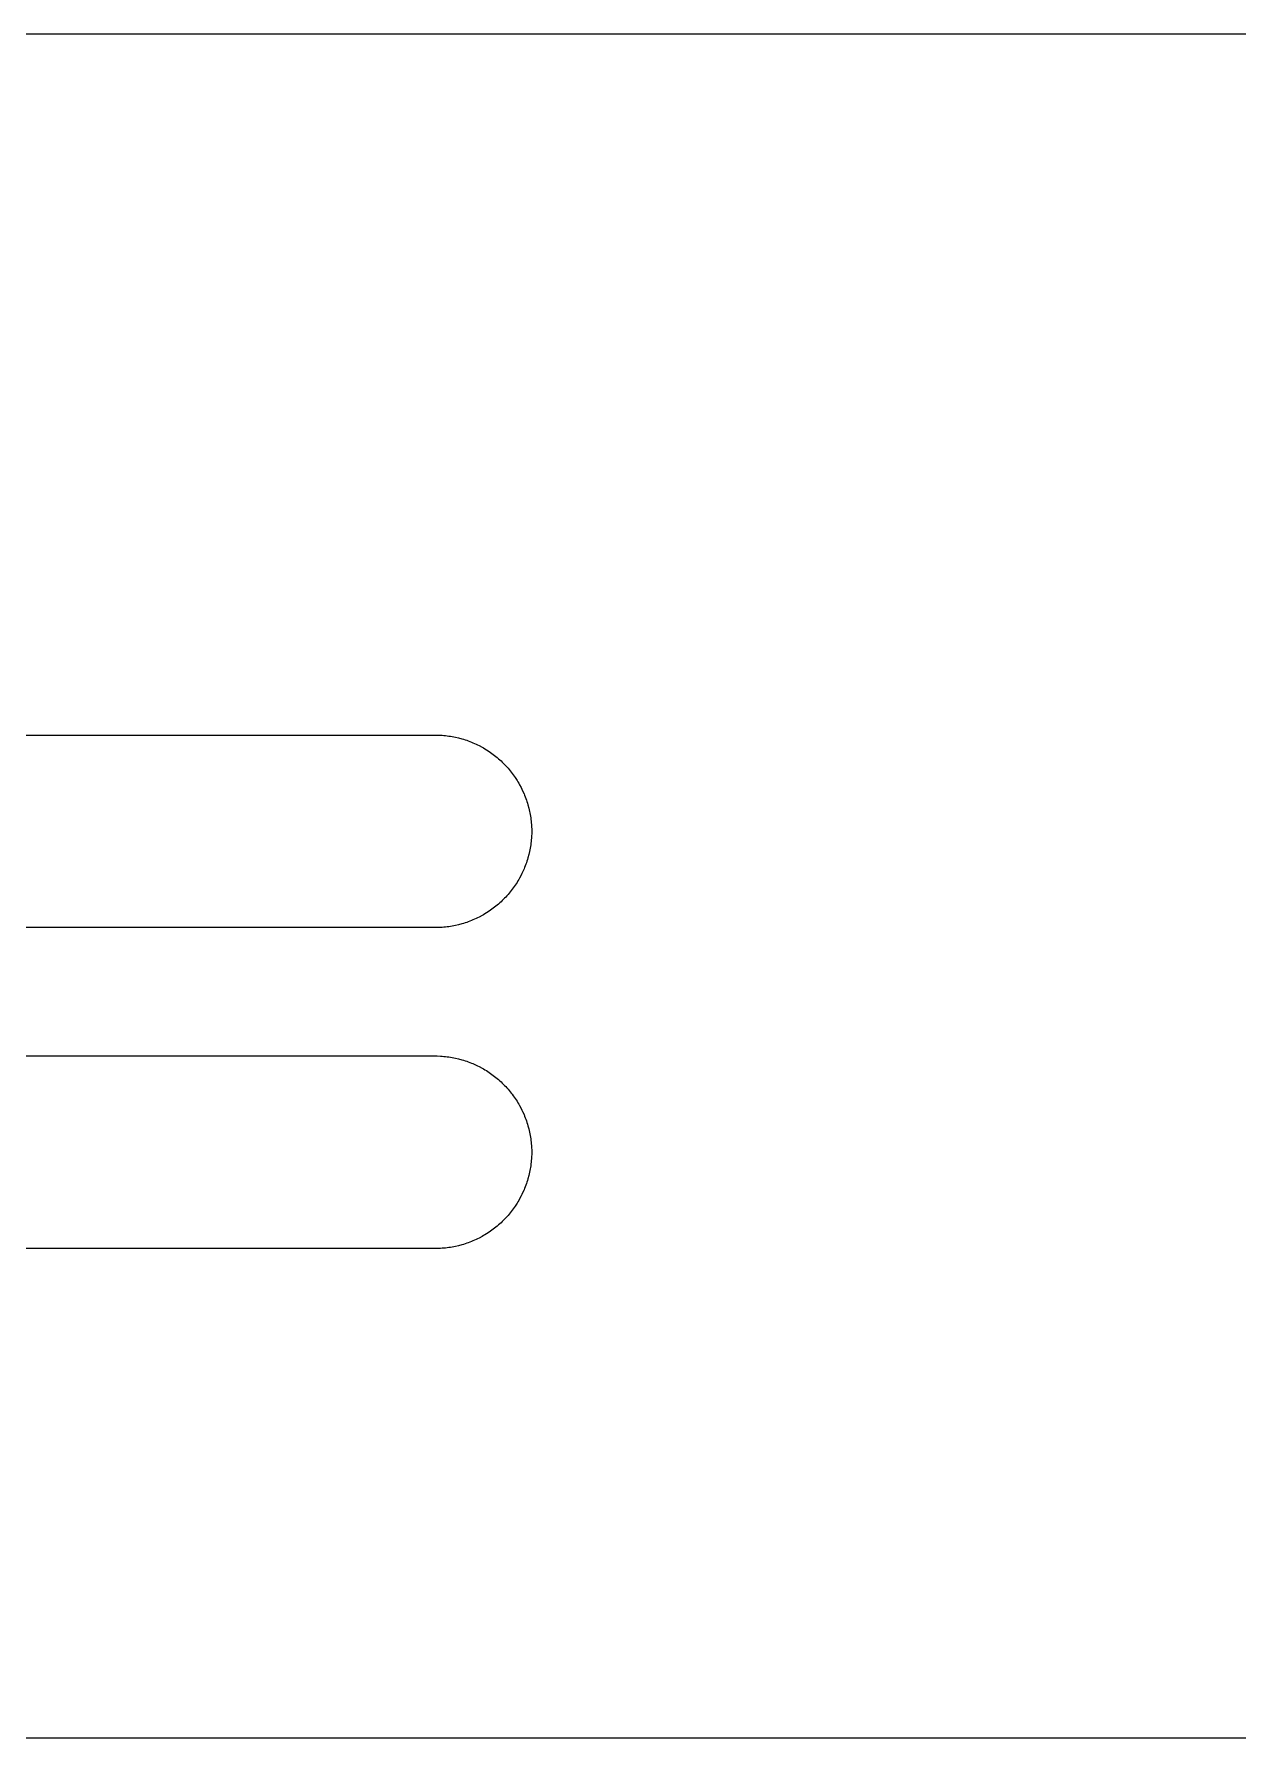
# Model space of a CAD drawing. Header units: metres. Extents: x 0 to 150, y 0 to 53.
# Drawn here: x 37.5 to 75, y 0 to 53.1 of the extents above; entities that cross this region are included whole.
import ezdxf

# ---------------------------------------------------------------- set-up
doc = ezdxf.new("R2010")
doc.units = ezdxf.units.M

msp = doc.modelspace()

# ---------------------------------------------------------------- linework, layer by layer
for p, q in [((130.194, 53.0947), (30.9648, 53.0947)), ((24.9473, 31.25), (50.0527, 31.25)), ((50.0527, 31.25), (50.1572, 31.2461)), ((50.1572, 31.2461), (50.209, 31.2432)), ((50.209, 31.2432), (50.2617, 31.2383)), ((50.2617, 31.2383), (50.3135, 31.2334)), ((50.3135, 31.2334), (50.3652, 31.2275)), ((50.3652, 31.2275), (50.418, 31.2207)), ((50.418, 31.2207), (50.4697, 31.2129)), ((50.4697, 31.2129), (50.5205, 31.2041)), ((50.5205, 31.2041), (50.5723, 31.1953)), ((50.5723, 31.1953), (50.624, 31.1846)), ((50.624, 31.1846), (50.7256, 31.1611)), ((50.7256, 31.1611), (50.8271, 31.1338)), ((50.8271, 31.1338), (50.877, 31.1191)), ((50.877, 31.1191), (50.9268, 31.1035)), ((50.9268, 31.1035), (50.9766, 31.0869)), ((50.9766, 31.0869), (51.0264, 31.0693)), ((51.0264, 31.0693), (51.0752, 31.0508)), ((51.0752, 31.0508), (51.124, 31.0312)), ((51.124, 31.0312), (51.1719, 31.0117)), ((51.1719, 31.0117), (51.2676, 30.9688)), ((51.2676, 30.9688), (51.3154, 30.9463)), ((51.3154, 30.9463), (51.3623, 30.9229)), ((51.3623, 30.9229), (51.4541, 30.874)), ((51.4541, 30.874), (51.5, 30.8477)), ((51.5, 30.8477), (51.5449, 30.8213)), ((51.5449, 30.8213), (51.5898, 30.7939)), ((51.5898, 30.7939), (51.6777, 30.7373)), ((51.6777, 30.7373), (51.7637, 30.6768)), ((51.7637, 30.6768), (51.8057, 30.6455)), ((51.8057, 30.6455), (51.8467, 30.6143)), ((51.8467, 30.6143), (51.9287, 30.5479)), ((51.9287, 30.5479), (51.9678, 30.5137)), ((51.9678, 30.5137), (52.0078, 30.4795)), ((52.0078, 30.4795), (52.0459, 30.4443)), ((52.0459, 30.4443), (52.084, 30.4082)), ((52.084, 30.4082), (52.1582, 30.334)), ((52.1582, 30.334), (52.1943, 30.2959)), ((52.1943, 30.2959), (52.2295, 30.2578)), ((52.2295, 30.2578), (52.2637, 30.2178)), ((52.2637, 30.2178), (52.2979, 30.1787)), ((52.2979, 30.1787), (52.3643, 30.0967)), ((52.3643, 30.0967), (52.3955, 30.0557)), ((52.3955, 30.0557), (52.4268, 30.0137)), ((52.4268, 30.0137), (52.4873, 29.9277)), ((52.4873, 29.9277), (52.5439, 29.8398)), ((52.5439, 29.8398), (52.5713, 29.7949)), ((52.5713, 29.7949), (52.5977, 29.75)), ((52.5977, 29.75), (52.624, 29.7041)), ((52.624, 29.7041), (52.6729, 29.6123)), ((52.6729, 29.6123), (52.6963, 29.5654)), ((52.6963, 29.5654), (52.7188, 29.5176)), ((52.7188, 29.5176), (52.7617, 29.4219)), ((52.7617, 29.4219), (52.7812, 29.374)), ((52.7812, 29.374), (52.8008, 29.3252)), ((52.8008, 29.3252), (52.8193, 29.2764)), ((52.8193, 29.2764), (52.8369, 29.2266)), ((52.8369, 29.2266), (52.8535, 29.1768)), ((52.8535, 29.1768), (52.8691, 29.127)), ((52.8691, 29.127), (52.8838, 29.0771)), ((52.8838, 29.0771), (52.9111, 28.9756)), ((52.9111, 28.9756), (52.9346, 28.874)), ((52.9346, 28.874), (52.9453, 28.8223)), ((52.9453, 28.8223), (52.9541, 28.7705)), ((52.9541, 28.7705), (52.9629, 28.7197)), ((52.9629, 28.7197), (52.9707, 28.668)), ((52.9707, 28.668), (52.9775, 28.6152)), ((52.9775, 28.6152), (52.9834, 28.5635)), ((52.9834, 28.5635), (52.9883, 28.5117)), ((52.9883, 28.5117), (52.9932, 28.459)), ((52.9932, 28.459), (52.9961, 28.4072)), ((52.9961, 28.4072), (53, 28.3027)), ((53, 28.1973), (52.9961, 28.0928)), ((53, 28.3027), (53, 28.1973)), ((52.9346, 27.626), (52.9111, 27.5244)), ((52.9453, 27.6777), (52.9346, 27.626)), ((52.9541, 27.7295), (52.9453, 27.6777)), ((52.9629, 27.7803), (52.9541, 27.7295)), ((52.9707, 27.832), (52.9629, 27.7803)), ((52.9775, 27.8848), (52.9707, 27.832)), ((52.9834, 27.9365), (52.9775, 27.8848)), ((52.9883, 27.9883), (52.9834, 27.9365)), ((52.9932, 28.041), (52.9883, 27.9883)), ((52.9961, 28.0928), (52.9932, 28.041)), ((52.7812, 27.126), (52.7617, 27.0781)), ((52.8008, 27.1748), (52.7812, 27.126)), ((52.8193, 27.2236), (52.8008, 27.1748)), ((52.8369, 27.2734), (52.8193, 27.2236)), ((52.8535, 27.3232), (52.8369, 27.2734)), ((52.8691, 27.373), (52.8535, 27.3232)), ((52.8838, 27.4229), (52.8691, 27.373)), ((52.9111, 27.5244), (52.8838, 27.4229)), ((52.4873, 26.5723), (52.4268, 26.4863)), ((52.5439, 26.6602), (52.4873, 26.5723)), ((52.5713, 26.7051), (52.5439, 26.6602)), ((52.5977, 26.75), (52.5713, 26.7051)), ((52.624, 26.7959), (52.5977, 26.75)), ((52.6729, 26.8877), (52.624, 26.7959)), ((52.6963, 26.9346), (52.6729, 26.8877)), ((52.7188, 26.9824), (52.6963, 26.9346)), ((52.7617, 27.0781), (52.7188, 26.9824)), ((52.0078, 26.0205), (51.9678, 25.9863)), ((52.0459, 26.0557), (52.0078, 26.0205)), ((52.084, 26.0918), (52.0459, 26.0557)), ((52.1582, 26.166), (52.084, 26.0918)), ((52.1943, 26.2041), (52.1582, 26.166)), ((52.2295, 26.2422), (52.1943, 26.2041)), ((52.2637, 26.2822), (52.2295, 26.2422)), ((52.2979, 26.3213), (52.2637, 26.2822)), ((52.3643, 26.4033), (52.2979, 26.3213)), ((52.3955, 26.4443), (52.3643, 26.4033)), ((52.4268, 26.4863), (52.3955, 26.4443)), ((51.1719, 25.4883), (51.124, 25.4688)), ((51.2676, 25.5312), (51.1719, 25.4883)), ((51.3154, 25.5537), (51.2676, 25.5312)), ((51.3623, 25.5771), (51.3154, 25.5537)), ((51.4541, 25.626), (51.3623, 25.5771)), ((51.5, 25.6523), (51.4541, 25.626)), ((51.5449, 25.6787), (51.5, 25.6523)), ((51.5898, 25.7061), (51.5449, 25.6787)), ((51.6777, 25.7627), (51.5898, 25.7061)), ((51.7637, 25.8232), (51.6777, 25.7627)), ((51.8057, 25.8545), (51.7637, 25.8232)), ((51.8467, 25.8857), (51.8057, 25.8545)), ((51.9287, 25.9521), (51.8467, 25.8857)), ((51.9678, 25.9863), (51.9287, 25.9521)), ((50.0527, 25.25), (24.9473, 25.25)), ((50.1572, 25.2539), (50.0527, 25.25)), ((50.209, 25.2568), (50.1572, 25.2539)), ((50.2617, 25.2617), (50.209, 25.2568)), ((50.3135, 25.2666), (50.2617, 25.2617)), ((50.3652, 25.2725), (50.3135, 25.2666)), ((50.418, 25.2793), (50.3652, 25.2725)), ((50.4697, 25.2871), (50.418, 25.2793)), ((50.5205, 25.2959), (50.4697, 25.2871)), ((50.5723, 25.3047), (50.5205, 25.2959)), ((50.624, 25.3154), (50.5723, 25.3047)), ((50.7256, 25.3389), (50.624, 25.3154)), ((50.8271, 25.3662), (50.7256, 25.3389)), ((50.877, 25.3809), (50.8271, 25.3662)), ((50.9268, 25.3965), (50.877, 25.3809)), ((50.9766, 25.4131), (50.9268, 25.3965)), ((51.0264, 25.4307), (50.9766, 25.4131)), ((51.0752, 25.4492), (51.0264, 25.4307)), ((51.124, 25.4688), (51.0752, 25.4492)), ((24.9473, 21.25), (50.0527, 21.25)), ((50.0527, 21.25), (50.1572, 21.2461)), ((50.1572, 21.2461), (50.209, 21.2432)), ((50.209, 21.2432), (50.2617, 21.2383)), ((50.2617, 21.2383), (50.3135, 21.2334)), ((50.3135, 21.2334), (50.3652, 21.2275)), ((50.3652, 21.2275), (50.418, 21.2207)), ((50.418, 21.2207), (50.4697, 21.2129)), ((50.4697, 21.2129), (50.5205, 21.2041)), ((50.5205, 21.2041), (50.5723, 21.1953)), ((50.5723, 21.1953), (50.624, 21.1846)), ((50.624, 21.1846), (50.7256, 21.1611)), ((50.7256, 21.1611), (50.8271, 21.1338)), ((50.8271, 21.1338), (50.877, 21.1191)), ((50.877, 21.1191), (50.9268, 21.1035)), ((50.9268, 21.1035), (50.9766, 21.0869)), ((50.9766, 21.0869), (51.0264, 21.0693)), ((51.0264, 21.0693), (51.0752, 21.0508)), ((51.0752, 21.0508), (51.124, 21.0312)), ((51.124, 21.0312), (51.1719, 21.0117)), ((51.1719, 21.0117), (51.2676, 20.9688)), ((51.2676, 20.9688), (51.3154, 20.9463)), ((51.3154, 20.9463), (51.3623, 20.9229)), ((51.3623, 20.9229), (51.4541, 20.874)), ((51.4541, 20.874), (51.5, 20.8477)), ((51.5, 20.8477), (51.5449, 20.8213)), ((51.5449, 20.8213), (51.5898, 20.7939)), ((51.5898, 20.7939), (51.6777, 20.7373)), ((51.6777, 20.7373), (51.7637, 20.6768)), ((51.7637, 20.6768), (51.8057, 20.6455)), ((51.8057, 20.6455), (51.8467, 20.6143)), ((51.8467, 20.6143), (51.9287, 20.5479)), ((51.9287, 20.5479), (51.9678, 20.5137)), ((51.9678, 20.5137), (52.0078, 20.4795)), ((52.0078, 20.4795), (52.0459, 20.4443)), ((52.0459, 20.4443), (52.084, 20.4082)), ((52.084, 20.4082), (52.1582, 20.334)), ((52.1582, 20.334), (52.1943, 20.2959)), ((52.1943, 20.2959), (52.2295, 20.2578)), ((52.2295, 20.2578), (52.2637, 20.2178)), ((52.2637, 20.2178), (52.2979, 20.1787)), ((52.2979, 20.1787), (52.3643, 20.0967)), ((52.3643, 20.0967), (52.3955, 20.0557)), ((52.3955, 20.0557), (52.4268, 20.0137)), ((52.4268, 20.0137), (52.4873, 19.9277)), ((52.4873, 19.9277), (52.5439, 19.8398)), ((52.5439, 19.8398), (52.5713, 19.7949)), ((52.5713, 19.7949), (52.5977, 19.75)), ((52.5977, 19.75), (52.624, 19.7041)), ((52.624, 19.7041), (52.6729, 19.6123)), ((52.6729, 19.6123), (52.6963, 19.5654)), ((52.6963, 19.5654), (52.7188, 19.5176)), ((52.7188, 19.5176), (52.7617, 19.4219)), ((52.7617, 19.4219), (52.7812, 19.374)), ((52.7812, 19.374), (52.8008, 19.3252)), ((52.8008, 19.3252), (52.8193, 19.2764)), ((52.8193, 19.2764), (52.8369, 19.2266)), ((52.8369, 19.2266), (52.8535, 19.1768)), ((52.8535, 19.1768), (52.8691, 19.127)), ((52.8691, 19.127), (52.8838, 19.0771)), ((52.8838, 19.0771), (52.9111, 18.9756)), ((52.9111, 18.9756), (52.9346, 18.874)), ((52.9346, 18.874), (52.9453, 18.8223)), ((52.9453, 18.8223), (52.9541, 18.7705)), ((52.9541, 18.7705), (52.9629, 18.7197)), ((52.9629, 18.7197), (52.9707, 18.668)), ((52.9707, 18.668), (52.9775, 18.6152)), ((52.9775, 18.6152), (52.9834, 18.5635)), ((52.9834, 18.5635), (52.9883, 18.5117)), ((52.9883, 18.5117), (52.9932, 18.459)), ((52.9932, 18.459), (52.9961, 18.4072)), ((52.9961, 18.0928), (52.9932, 18.041)), ((52.9961, 18.4072), (53, 18.3027)), ((53, 18.1973), (52.9961, 18.0928)), ((53, 18.3027), (53, 18.1973)), ((52.9111, 17.5244), (52.8838, 17.4229)), ((52.9346, 17.626), (52.9111, 17.5244)), ((52.9453, 17.6777), (52.9346, 17.626)), ((52.9541, 17.7295), (52.9453, 17.6777)), ((52.9629, 17.7803), (52.9541, 17.7295)), ((52.9707, 17.832), (52.9629, 17.7803)), ((52.9775, 17.8848), (52.9707, 17.832)), ((52.9834, 17.9365), (52.9775, 17.8848)), ((52.9883, 17.9883), (52.9834, 17.9365)), ((52.9932, 18.041), (52.9883, 17.9883)), ((52.7617, 17.0781), (52.7188, 16.9824)), ((52.7812, 17.126), (52.7617, 17.0781)), ((52.8008, 17.1748), (52.7812, 17.126)), ((52.8193, 17.2236), (52.8008, 17.1748)), ((52.8369, 17.2734), (52.8193, 17.2236)), ((52.8535, 17.3232), (52.8369, 17.2734)), ((52.8691, 17.373), (52.8535, 17.3232)), ((52.8838, 17.4229), (52.8691, 17.373)), ((52.4268, 16.4863), (52.3955, 16.4443)), ((52.4873, 16.5723), (52.4268, 16.4863)), ((52.5439, 16.6602), (52.4873, 16.5723)), ((52.5713, 16.7051), (52.5439, 16.6602)), ((52.5977, 16.75), (52.5713, 16.7051)), ((52.624, 16.7959), (52.5977, 16.75)), ((52.6729, 16.8877), (52.624, 16.7959)), ((52.6963, 16.9346), (52.6729, 16.8877)), ((52.7188, 16.9824), (52.6963, 16.9346)), ((51.9287, 15.9521), (51.8467, 15.8857)), ((51.9678, 15.9863), (51.9287, 15.9521)), ((52.0078, 16.0205), (51.9678, 15.9863)), ((52.0459, 16.0557), (52.0078, 16.0205)), ((52.084, 16.0918), (52.0459, 16.0557)), ((52.1582, 16.166), (52.084, 16.0918)), ((52.1943, 16.2041), (52.1582, 16.166)), ((52.2295, 16.2422), (52.1943, 16.2041)), ((52.2637, 16.2822), (52.2295, 16.2422)), ((52.2979, 16.3213), (52.2637, 16.2822)), ((52.3643, 16.4033), (52.2979, 16.3213)), ((52.3955, 16.4443), (52.3643, 16.4033)), ((50.9766, 15.4131), (50.9268, 15.3965)), ((51.0264, 15.4307), (50.9766, 15.4131)), ((51.0752, 15.4492), (51.0264, 15.4307)), ((51.124, 15.4688), (51.0752, 15.4492)), ((51.1719, 15.4883), (51.124, 15.4688)), ((51.2676, 15.5312), (51.1719, 15.4883)), ((51.3154, 15.5537), (51.2676, 15.5312)), ((51.3623, 15.5771), (51.3154, 15.5537)), ((51.4541, 15.626), (51.3623, 15.5771)), ((51.5, 15.6523), (51.4541, 15.626)), ((51.5449, 15.6787), (51.5, 15.6523)), ((51.5898, 15.7061), (51.5449, 15.6787)), ((51.6777, 15.7627), (51.5898, 15.7061)), ((51.7637, 15.8232), (51.6777, 15.7627)), ((51.8057, 15.8545), (51.7637, 15.8232)), ((51.8467, 15.8857), (51.8057, 15.8545)), ((50.0527, 15.25), (24.9473, 15.25)), ((50.1572, 15.2539), (50.0527, 15.25)), ((50.209, 15.2568), (50.1572, 15.2539)), ((50.2617, 15.2617), (50.209, 15.2568)), ((50.3135, 15.2666), (50.2617, 15.2617)), ((50.3652, 15.2725), (50.3135, 15.2666)), ((50.418, 15.2793), (50.3652, 15.2725)), ((50.4697, 15.2871), (50.418, 15.2793)), ((50.5205, 15.2959), (50.4697, 15.2871)), ((50.5723, 15.3047), (50.5205, 15.2959)), ((50.624, 15.3154), (50.5723, 15.3047)), ((50.7256, 15.3389), (50.624, 15.3154)), ((50.8271, 15.3662), (50.7256, 15.3389)), ((50.877, 15.3809), (50.8271, 15.3662)), ((50.9268, 15.3965), (50.877, 15.3809)), ((8, 0), (142, 0))]:
    msp.add_line(p, q)

doc.saveas('drawing.dxf')
